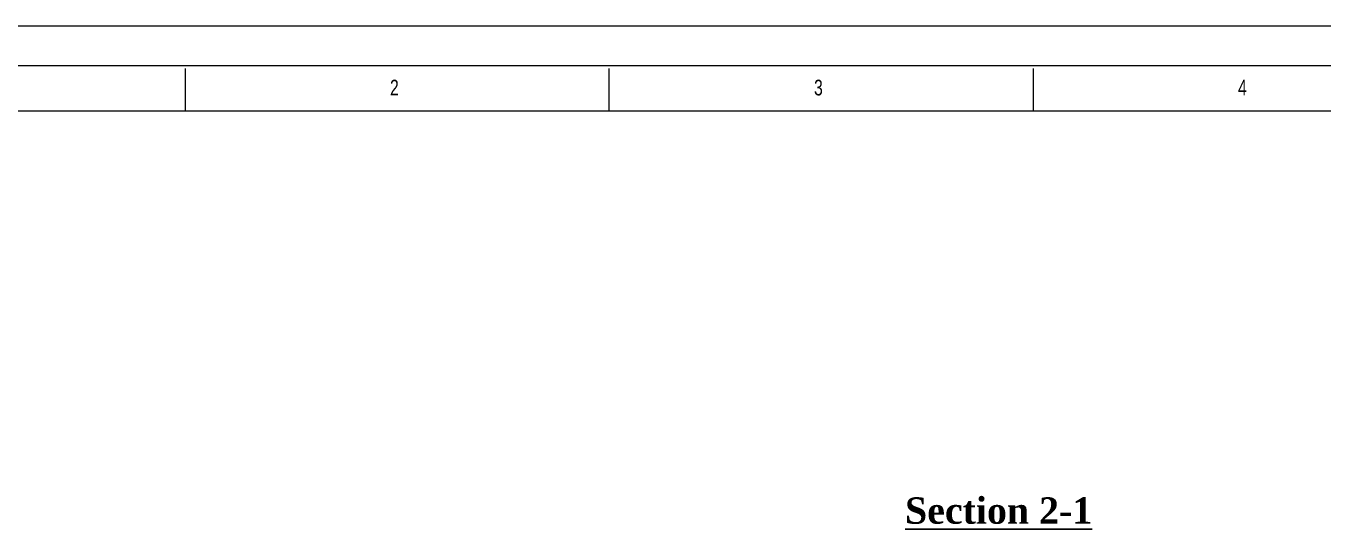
# Model space of a CAD drawing. Header units: millimetres. Extents: x 3220 to 226993, y 817 to 176024.
# Drawn here: x 66707 to 81746, y 170193 to 176024 of the extents above; entities that cross this region are included whole.
import ezdxf

# ---------------------------------------------------------------- set-up
doc = ezdxf.new("R2010")
doc.units = ezdxf.units.MM
doc.styles.add('SLDTEXTSTYLE0', font='TXT', dxfattribs={"width": 0.75})
doc.styles.get("Standard").update_dxf_attribs({"font": 'arial.ttf'})

# ---------------------------------------------------------------- blocks, each defined once
blk = doc.blocks.new('A1 E1-200')
at = {"color": 1, "linetype": 'Continuous', "lineweight": 18}
for p, q in [((-164800, 116400), (0, 116400)), ((-162844, 114440), (-1960, 114440))]:
    blk.add_line(p, q, dxfattribs=at)
at = {"linetype": 'Continuous', "lineweight": 18}
blk.add_line((-163879, 115487), (-937, 115487), dxfattribs=at)
at = {"color": 5, "linetype": 'Continuous', "lineweight": 15}
for p, q in [((-150989, 115419), (-150989, 114439)), ((-141191, 114439), (-141191, 115419)), ((-131393, 115419), (-131393, 114439))]:
    blk.add_line(p, q, dxfattribs=at)
at = {"color": 5, "linetype": 'Continuous', "lineweight": 15, "char_height": 363, "attachment_point": 1, "style": 'SLDTEXTSTYLE0'}
for s, insert in [('2', (-146254, 115158)), ('3', (-136455, 115158)), ('4', (-126657, 115158))]:
    blk.add_mtext(s, dxfattribs=dict(at, insert=insert))

msp = doc.modelspace()

# ---------------------------------------------------------------- block references
at = {"xscale": 0.5017310599597968, "yscale": 0.5017310599597968, "zscale": 0.5017310599597968}
msp.add_blockref('A1 E1-200', (144308.2, 117622.2), dxfattribs=at)

# ---------------------------------------------------------------- texts
at = {"insert": (76899.4, 170560.5), "char_height": 306.141, "attachment_point": 1}
msp.add_mtext_dynamic_manual_height_columns('{\\fTimes New Roman|b1|i0|c0|p18;\\LSection 2-1}', width=5027.93, gutter_width=17.5, heights=[0], dxfattribs=at)

doc.saveas('drawing.dxf')
